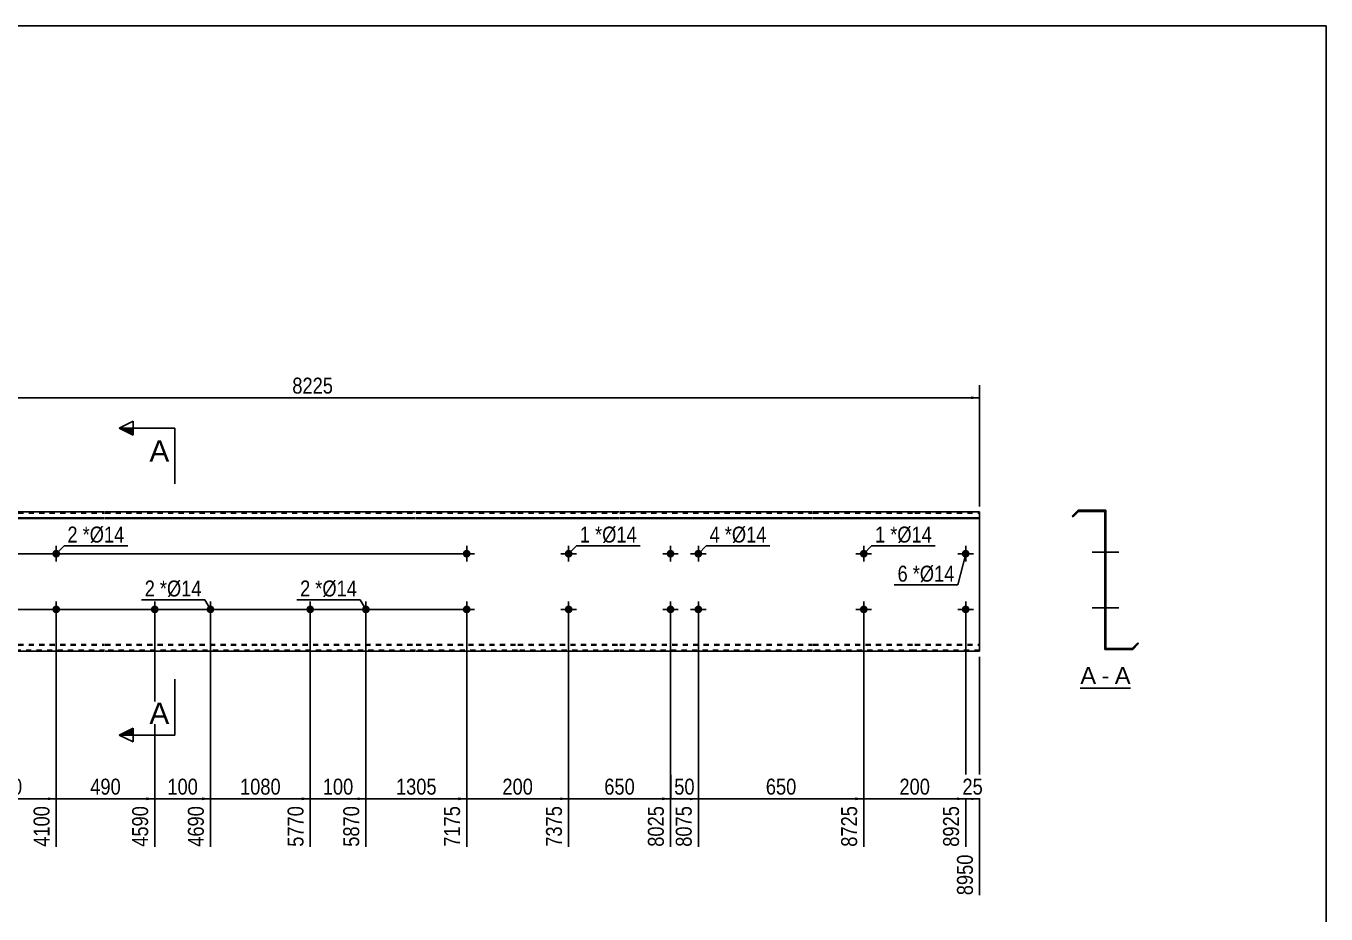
# Model space of a CAD drawing. Header units: millimetres. Extents: x -75 to 327, y -177 to 100.
# Drawn here: x 93.9 to 327.2, y -59.7 to 99.8 of the extents above; entities that cross this region are included whole.
import ezdxf

# ---------------------------------------------------------------- set-up
doc = ezdxf.new("R2010")
doc.units = ezdxf.units.MM
doc.linetypes.add('DXK_LINE_DOT1', pattern=[1.8814, 0.9407, -0.9407])
doc.styles.add('Arial', font='ARIAL.TTF', dxfattribs={"height": 0.2})
doc.styles.add('Arial Narrow', font='ARIALN.TTF', dxfattribs={"height": 0.2})

# ---------------------------------------------------------------- blocks, each defined once
blk = doc.blocks.new('Unknown-628702328-1200')
at = {"color": 5, "linetype": 'Continuous'}
for p, q in [((327.25, 99.75), (-72.75, 99.75)), ((327.25, -177.25), (327.25, 99.75))]:
    blk.add_line(p, q, dxfattribs=at)
blk = doc.blocks.new('Unknown-628702328-12 - 1645')
at = {"color": 7, "linetype": 'Continuous'}
blk.add_line((283.14, -19.15), (292.17, -19.15), dxfattribs=at)
at = {"color": 0, "linetype": 'Continuous'}
blk.add_wipeout([(285.98, -18.4), (285.98, -15.2), (283.14, -15.2), (283.14, -18.4)], dxfattribs=at)
blk.add_wipeout([(288.36, -18.4), (288.36, -15.2), (286.94, -15.2), (286.94, -18.4)], dxfattribs=at)
at = {"color": 96, "linetype": 'Continuous', "style": 'Arial'}
blk.add_text('A', height=3.06, dxfattribs=at).set_placement((283.14, -18.4))
at = {"color": 0, "linetype": 'Continuous'}
blk.add_wipeout([(292.17, -18.4), (292.17, -15.2), (289.32, -15.2), (289.32, -18.4)], dxfattribs=at)
at = {"color": 96, "linetype": 'Continuous', "style": 'Arial'}
for s, p in [('A', (289.32, -18.4)), ('-', (286.94, -18.4))]:
    blk.add_text(s, height=3.06, dxfattribs=at).set_placement(p)
blk = doc.blocks.new('Bolt-628702328-1256 - 1220')
at = {"linetype": 'Continuous'}
for points in [[(144.88, -4.3, -1), (144.88, -5.7, -1)], [(154.88, -4.3, -1), (154.88, -5.7, -1)]]:
    blk.add_hatch(color=3, dxfattribs=at).paths.add_polyline_path(points)
at = {"color": 3, "linetype": 'Continuous'}
for p, q in [((144.88, -6.4), (144.88, -3.6)), ((154.88, -6.4), (154.88, -3.6)), ((143.48, -5), (146.28, -5)), ((153.48, -5), (156.28, -5))]:
    blk.add_line(p, q, dxfattribs=at)
blk = doc.blocks.new('Bolt-628702328-1261 - 1220')
at = {"linetype": 'Continuous'}
for points in [[(116.98, -4.3, -1), (116.98, -5.7, -1)], [(126.98, -4.3, -1), (126.98, -5.7, -1)]]:
    blk.add_hatch(color=3, dxfattribs=at).paths.add_polyline_path(points)
at = {"color": 3, "linetype": 'Continuous'}
for p, q in [((116.98, -6.4), (116.98, -3.6)), ((126.98, -6.4), (126.98, -3.6)), ((115.58, -5), (118.38, -5)), ((125.58, -5), (128.38, -5))]:
    blk.add_line(p, q, dxfattribs=at)
blk = doc.blocks.new('Bolt-628702328-1276 - 1220')
at = {"linetype": 'Continuous'}
for points in [[(99.98, 5, -1), (98.58, 5, -1)], [(99.98, -5, -1), (98.58, -5, -1)]]:
    blk.add_hatch(color=3, dxfattribs=at).paths.add_polyline_path(points)
at = {"color": 3, "linetype": 'Continuous'}
for p, q in [((100.68, 5), (97.88, 5)), ((99.28, 6.4), (99.28, 3.6)), ((99.28, -3.6), (99.28, -6.4)), ((100.68, -5), (97.88, -5))]:
    blk.add_line(p, q, dxfattribs=at)
blk = doc.blocks.new('Bolt-628702328-1345 - 1220')
at = {"linetype": 'Continuous'}
blk.add_hatch(color=3, dxfattribs=at).paths.add_polyline_path([(190.58, 5, -1), (191.98, 5, -1)])
at = {"color": 3, "linetype": 'Continuous'}
for p, q in [((189.88, 5), (192.68, 5)), ((191.28, 3.6), (191.28, 6.4))]:
    blk.add_line(p, q, dxfattribs=at)
blk = doc.blocks.new('Bolt-628702328-1281 - 1220')
at = {"linetype": 'Continuous'}
for points in [[(172.28, 5, -1), (173.68, 5, -1)], [(261.86, 5, -1), (263.26, 5, -1)]]:
    blk.add_hatch(color=3, dxfattribs=at).paths.add_polyline_path(points)
at = {"color": 3, "linetype": 'Continuous'}
for p, q in [((174.38, 5), (171.58, 5)), ((172.98, 3.6), (172.98, 6.4)), ((263.96, 5), (261.16, 5)), ((262.56, 3.6), (262.56, 6.4))]:
    blk.add_line(p, q, dxfattribs=at)
blk = doc.blocks.new('Bolt-628702328-1350 - 1220')
at = {"linetype": 'Continuous'}
blk.add_hatch(color=3, dxfattribs=at).paths.add_polyline_path([(243.57, 5, -1), (244.97, 5, -1)])
at = {"color": 3, "linetype": 'Continuous'}
for p, q in [((242.87, 5), (245.67, 5)), ((244.27, 3.6), (244.27, 6.4))]:
    blk.add_line(p, q, dxfattribs=at)
blk = doc.blocks.new('Bolt-628702328-1286 - 1220')
at = {"linetype": 'Continuous'}
for points in [[(172.28, -5, -1), (173.68, -5, -1)], [(261.86, -5, -1), (263.26, -5, -1)]]:
    blk.add_hatch(color=3, dxfattribs=at).paths.add_polyline_path(points)
at = {"color": 3, "linetype": 'Continuous'}
for p, q in [((172.98, -6.4), (172.98, -3.6)), ((262.56, -6.4), (262.56, -3.6)), ((174.38, -5), (171.58, -5)), ((263.96, -5), (261.16, -5))]:
    blk.add_line(p, q, dxfattribs=at)
blk = doc.blocks.new('Bolt-628702328-1291 - 1220')
at = {"linetype": 'Continuous'}
blk.add_hatch(color=3, dxfattribs=at).paths.add_polyline_path([(243.57, -5, -1), (244.97, -5, -1)])
at = {"color": 3, "linetype": 'Continuous'}
for p, q in [((244.27, -6.4), (244.27, -3.6)), ((245.67, -5), (242.87, -5))]:
    blk.add_line(p, q, dxfattribs=at)
blk = doc.blocks.new('Bolt-628702328-1296 - 1220')
at = {"linetype": 'Continuous'}
blk.add_hatch(color=3, dxfattribs=at).paths.add_polyline_path([(190.58, -5, -1), (191.98, -5, -1)])
at = {"color": 3, "linetype": 'Continuous'}
for p, q in [((191.28, -6.4), (191.28, -3.6)), ((192.68, -5), (189.88, -5))]:
    blk.add_line(p, q, dxfattribs=at)
blk = doc.blocks.new('Bolt-628702328-1324 - 1220')
at = {"linetype": 'Continuous'}
for points in [[(208.87, 5, -1), (210.27, 5, -1)], [(213.87, 5, -1), (215.27, 5, -1)], [(208.87, -5, -1), (210.27, -5, -1)], [(213.87, -5, -1), (215.27, -5, -1)]]:
    blk.add_hatch(color=3, dxfattribs=at).paths.add_polyline_path(points)
at = {"color": 3, "linetype": 'Continuous'}
for p, q in [((208.17, 5), (210.97, 5)), ((209.57, 3.6), (209.57, 6.4)), ((213.17, 5), (215.97, 5)), ((214.57, 3.6), (214.57, 6.4)), ((209.57, -6.4), (209.57, -3.6)), ((214.57, -6.4), (214.57, -3.6)), ((208.17, -5), (210.97, -5)), ((213.17, -5), (215.97, -5))]:
    blk.add_line(p, q, dxfattribs=at)
blk = doc.blocks.new('Part-628702328-1340 - 1220')
at = {"color": 2, "linetype": 'Continuous'}
for p, q in [((107.98, 12.5), (90.58, 12.5)), ((135.88, 12.5), (108.08, 12.5)), ((163.78, 12.5), (135.98, 12.5)), ((182.08, 12.5), (163.88, 12.5)), ((200.37, 12.5), (182.18, 12.5)), ((235.07, 12.5), (200.47, 12.5)), ((253.36, 12.5), (235.17, 12.5)), ((265.06, 12.5), (253.46, 12.5)), ((265.06, -12.5), (265.06, 12.5)), ((90.58, 11.44), (107.98, 11.44)), ((90.58, 11.3), (107.98, 11.3)), ((108.08, 11.44), (135.88, 11.44)), ((108.08, 11.3), (135.88, 11.3)), ((135.98, 11.44), (163.78, 11.44)), ((135.98, 11.3), (163.78, 11.3)), ((163.88, 11.44), (182.08, 11.44)), ((163.88, 11.3), (182.08, 11.3)), ((182.18, 11.44), (200.37, 11.44)), ((182.18, 11.3), (200.37, 11.3)), ((200.47, 11.44), (235.07, 11.44)), ((200.47, 11.3), (235.07, 11.3)), ((235.17, 11.44), (253.36, 11.44)), ((235.17, 11.3), (253.36, 11.3)), ((253.46, 11.44), (265.06, 11.44)), ((253.46, 11.3), (265.06, 11.3)), ((107.98, -12.5), (90.58, -12.5)), ((135.88, -12.5), (108.08, -12.5)), ((163.78, -12.5), (135.98, -12.5)), ((182.08, -12.5), (163.88, -12.5)), ((200.37, -12.5), (182.18, -12.5)), ((235.07, -12.5), (200.47, -12.5)), ((253.36, -12.5), (235.17, -12.5)), ((265.06, -12.5), (253.46, -12.5))]:
    blk.add_line(p, q, dxfattribs=at)
at = {"color": 7, "linetype": 'DXK_LINE_DOT1'}
for p, q in [((90.58, 12.3), (107.98, 12.3)), ((108.08, 12.3), (135.88, 12.3)), ((135.98, 12.3), (163.78, 12.3)), ((163.88, 12.3), (182.08, 12.3)), ((182.18, 12.3), (200.37, 12.3)), ((200.47, 12.3), (235.07, 12.3)), ((235.17, 12.3), (253.36, 12.3)), ((253.46, 12.3), (265.06, 12.3)), ((90.58, -11.3), (107.98, -11.3)), ((90.58, -11.44), (107.98, -11.44)), ((108.08, -11.3), (135.88, -11.3)), ((108.08, -11.44), (135.88, -11.44)), ((135.98, -11.3), (163.78, -11.3)), ((135.98, -11.44), (163.78, -11.44)), ((163.88, -11.3), (182.08, -11.3)), ((163.88, -11.44), (182.08, -11.44)), ((182.18, -11.3), (200.37, -11.3)), ((182.18, -11.44), (200.37, -11.44)), ((200.47, -11.3), (235.07, -11.3)), ((200.47, -11.44), (235.07, -11.44)), ((235.17, -11.3), (253.36, -11.3)), ((235.17, -11.44), (253.36, -11.44)), ((253.46, -11.3), (265.06, -11.3)), ((253.46, -11.44), (265.06, -11.44)), ((107.98, -12.3), (90.58, -12.3)), ((135.88, -12.3), (108.08, -12.3)), ((163.78, -12.3), (135.98, -12.3)), ((182.08, -12.3), (163.88, -12.3)), ((200.37, -12.3), (182.18, -12.3)), ((235.07, -12.3), (200.47, -12.3)), ((253.36, -12.3), (235.17, -12.3)), ((265.06, -12.3), (253.46, -12.3))]:
    blk.add_line(p, q, dxfattribs=at)
blk = doc.blocks.new('Bolt-628702328-1650 - 1645')
at = {"linetype": 'Continuous'}
blk.add_hatch(color=3, dxfattribs=at).paths.add_polyline_path([(287.75, -5.4), (287.75, -4), (287.55, -4), (287.55, -5.4)])
blk.add_hatch(color=3, dxfattribs=at).paths.add_polyline_path([(287.75, -5.4), (287.75, -4), (287.55, -4), (287.55, -5.4)])
at = {"color": 3, "linetype": 'Continuous'}
for p, q in [((287.55, -4), (287.75, -4)), ((287.55, -4), (287.75, -4)), ((286.8, -4.7), (289.55, -4.7)), ((286.8, -4.7), (289.55, -4.7)), ((287.55, -5.4), (287.75, -5.4)), ((287.55, -5.4), (287.75, -5.4))]:
    blk.add_line(p, q, dxfattribs=at)
blk = doc.blocks.new('Bolt-628702328-1658 - 1645')
at = {"linetype": 'Continuous'}
for points in [[(287.55, 6), (287.55, 4.6), (287.75, 4.6), (287.75, 6)], [(287.55, 6), (287.55, 4.6), (287.75, 4.6), (287.75, 6)], [(287.55, -4), (287.55, -5.4), (287.75, -5.4), (287.75, -4)], [(287.55, -4), (287.55, -5.4), (287.75, -5.4), (287.75, -4)]]:
    blk.add_hatch(color=3, dxfattribs=at).paths.add_polyline_path(points)
at = {"color": 3, "linetype": 'Continuous'}
for p, q in [((289.05, 5.3), (285.25, 5.3)), ((289.05, 5.3), (285.25, 5.3)), ((287.75, 6), (287.55, 6)), ((287.75, 6), (287.55, 6)), ((287.75, 4.6), (287.55, 4.6)), ((287.75, 4.6), (287.55, 4.6)), ((287.75, -4), (287.55, -4)), ((287.75, -4), (287.55, -4)), ((289.05, -4.7), (285.25, -4.7)), ((289.05, -4.7), (285.25, -4.7)), ((287.75, -5.4), (287.55, -5.4)), ((287.75, -5.4), (287.55, -5.4))]:
    blk.add_line(p, q, dxfattribs=at)
blk = doc.blocks.new('Bolt-628702328-1649 - 1645')
at = {"linetype": 'Continuous'}
blk.add_hatch(color=3, dxfattribs=at).paths.add_polyline_path([(287.75, -5.4), (287.75, -4), (287.55, -4), (287.55, -5.4)])
blk.add_hatch(color=3, dxfattribs=at).paths.add_polyline_path([(287.75, -5.4), (287.75, -4), (287.55, -4), (287.55, -5.4)])
at = {"color": 3, "linetype": 'Continuous'}
for p, q in [((287.55, -4), (287.75, -4)), ((287.55, -4), (287.75, -4)), ((286.8, -4.7), (289.55, -4.7)), ((286.8, -4.7), (289.55, -4.7)), ((287.55, -5.4), (287.75, -5.4)), ((287.55, -5.4), (287.75, -5.4))]:
    blk.add_line(p, q, dxfattribs=at)
blk = doc.blocks.new('Bolt-628702328-1651 - 1645')
at = {"linetype": 'Continuous'}
blk.add_hatch(color=3, dxfattribs=at).paths.add_polyline_path([(287.75, -5.4), (287.75, -4), (287.55, -4), (287.55, -5.4)])
blk.add_hatch(color=3, dxfattribs=at).paths.add_polyline_path([(287.75, -5.4), (287.75, -4), (287.55, -4), (287.55, -5.4)])
at = {"color": 3, "linetype": 'Continuous'}
for p, q in [((287.55, -4), (287.75, -4)), ((287.55, -4), (287.75, -4)), ((286.8, -4.7), (289.55, -4.7)), ((286.8, -4.7), (289.55, -4.7)), ((287.55, -5.4), (287.75, -5.4)), ((287.55, -5.4), (287.75, -5.4))]:
    blk.add_line(p, q, dxfattribs=at)
blk = doc.blocks.new('Bolt-628702328-1652 - 1645')
at = {"linetype": 'Continuous'}
blk.add_hatch(color=3, dxfattribs=at).paths.add_polyline_path([(287.75, -5.4), (287.75, -4), (287.55, -4), (287.55, -5.4)])
blk.add_hatch(color=3, dxfattribs=at).paths.add_polyline_path([(287.75, -5.4), (287.75, -4), (287.55, -4), (287.55, -5.4)])
at = {"color": 3, "linetype": 'Continuous'}
for p, q in [((287.55, -4), (287.75, -4)), ((287.55, -4), (287.75, -4)), ((286.8, -4.7), (289.55, -4.7)), ((286.8, -4.7), (289.55, -4.7)), ((287.55, -5.4), (287.75, -5.4)), ((287.55, -5.4), (287.75, -5.4))]:
    blk.add_line(p, q, dxfattribs=at)
blk = doc.blocks.new('Bolt-628702328-1653 - 1645')
at = {"linetype": 'Continuous'}
for points in [[(287.75, 4.6), (287.75, 6), (287.55, 6), (287.55, 4.6)], [(287.75, -5.4), (287.75, -4), (287.55, -4), (287.55, -5.4)]]:
    blk.add_hatch(color=3, dxfattribs=at).paths.add_polyline_path(points)
at = {"color": 3, "linetype": 'Continuous'}
for p, q in [((287.75, 5.3), (285.55, 5.3)), ((287.75, 6), (287.55, 6)), ((287.75, 4.6), (287.55, 4.6)), ((287.75, -4), (287.55, -4)), ((287.75, -4.7), (285.55, -4.7)), ((287.75, -5.4), (287.55, -5.4))]:
    blk.add_line(p, q, dxfattribs=at)
blk = doc.blocks.new('Bolt-628702328-1654 - 1645')
at = {"linetype": 'Continuous'}
blk.add_hatch(color=3, dxfattribs=at).paths.add_polyline_path([(287.55, 6), (287.55, 4.6), (287.75, 4.6), (287.75, 6)])
blk.add_hatch(color=3, dxfattribs=at).paths.add_polyline_path([(287.55, 6), (287.55, 4.6), (287.75, 4.6), (287.75, 6)])
at = {"color": 3, "linetype": 'Continuous'}
for p, q in [((286.75, 5.3), (290.05, 5.3)), ((286.75, 5.3), (290.05, 5.3)), ((287.55, 6), (287.75, 6)), ((287.55, 6), (287.75, 6)), ((287.55, 4.6), (287.75, 4.6)), ((287.55, 4.6), (287.75, 4.6))]:
    blk.add_line(p, q, dxfattribs=at)
blk = doc.blocks.new('Bolt-628702328-1655 - 1645')
at = {"linetype": 'Continuous'}
blk.add_hatch(color=3, dxfattribs=at).paths.add_polyline_path([(287.55, -4), (287.55, -5.4), (287.75, -5.4), (287.75, -4)])
blk.add_hatch(color=3, dxfattribs=at).paths.add_polyline_path([(287.55, -4), (287.55, -5.4), (287.75, -5.4), (287.75, -4)])
at = {"color": 3, "linetype": 'Continuous'}
for p, q in [((287.55, -4), (287.75, -4)), ((287.55, -4), (287.75, -4)), ((286.75, -4.7), (290.05, -4.7)), ((286.75, -4.7), (290.05, -4.7)), ((287.55, -5.4), (287.75, -5.4)), ((287.55, -5.4), (287.75, -5.4))]:
    blk.add_line(p, q, dxfattribs=at)
blk = doc.blocks.new('Bolt-628702328-1656 - 1645')
at = {"linetype": 'Continuous'}
blk.add_hatch(color=3, dxfattribs=at).paths.add_polyline_path([(287.55, -4), (287.55, -5.4), (287.75, -5.4), (287.75, -4)])
at = {"color": 3, "linetype": 'Continuous'}
for p, q in [((287.55, -4), (287.75, -4)), ((286.75, -4.7), (290.05, -4.7)), ((287.55, -5.4), (287.75, -5.4))]:
    blk.add_line(p, q, dxfattribs=at)
blk = doc.blocks.new('Bolt-628702328-1657 - 1645')
at = {"linetype": 'Continuous'}
blk.add_hatch(color=3, dxfattribs=at).paths.add_polyline_path([(287.55, -4), (287.55, -5.4), (287.75, -5.4), (287.75, -4)])
at = {"color": 3, "linetype": 'Continuous'}
for p, q in [((287.55, -4), (287.75, -4)), ((286.75, -4.7), (290.05, -4.7)), ((287.55, -5.4), (287.75, -5.4))]:
    blk.add_line(p, q, dxfattribs=at)
blk = doc.blocks.new('Part-628702328-1659 - 1645')
at = {"color": 2, "linetype": 'Continuous'}
for p, q in [((282.75, 12.8), (281.69, 11.74)), ((281.69, 11.74), (281.83, 11.6)), ((282.84, 12.6), (281.83, 11.6)), ((282.75, 12.8), (287.75, 12.8)), ((282.84, 12.6), (287.55, 12.6)), ((287.55, 12.6), (287.55, -12.2)), ((287.75, -12), (287.75, 12.8)), ((292.47, -12), (293.47, -11)), ((292.55, -12.2), (293.61, -11.14)), ((293.61, -11.14), (293.47, -11)), ((292.55, -12.2), (287.55, -12.2)), ((292.47, -12), (287.75, -12))]:
    blk.add_line(p, q, dxfattribs=at)
blk = doc.blocks.new('Bolt-628702328-1660 - 1645')
at = {"linetype": 'Continuous'}
blk.add_hatch(color=3, dxfattribs=at).paths.add_polyline_path([(287.55, 6), (287.55, 4.6), (287.75, 4.6), (287.75, 6)])
at = {"color": 3, "linetype": 'Continuous'}
for p, q in [((288.7, 5.3), (285.4, 5.3)), ((287.75, 6), (287.55, 6)), ((287.75, 4.6), (287.55, 4.6))]:
    blk.add_line(p, q, dxfattribs=at)
blk = doc.blocks.new('Bolt-628702328-1661 - 1645')
at = {"linetype": 'Continuous'}
blk.add_hatch(color=3, dxfattribs=at).paths.add_polyline_path([(287.55, 6), (287.55, 4.6), (287.75, 4.6), (287.75, 6)])
at = {"color": 3, "linetype": 'Continuous'}
for p, q in [((288.7, 5.3), (285.4, 5.3)), ((287.75, 6), (287.55, 6)), ((287.75, 4.6), (287.55, 4.6))]:
    blk.add_line(p, q, dxfattribs=at)
blk = doc.blocks.new('Bolt-628702328-2288 - 1645')
at = {"linetype": 'Continuous'}
for points in [[(287.55, 6), (287.55, 4.6), (287.75, 4.6), (287.75, 6)], [(287.55, 6), (287.55, 4.6), (287.75, 4.6), (287.75, 6)], [(287.55, -4), (287.55, -5.4), (287.75, -5.4), (287.75, -4)], [(287.55, -4), (287.55, -5.4), (287.75, -5.4), (287.75, -4)]]:
    blk.add_hatch(color=3, dxfattribs=at).paths.add_polyline_path(points)
at = {"color": 3, "linetype": 'Continuous'}
for p, q in [((289.05, 5.3), (285.25, 5.3)), ((289.05, 5.3), (285.25, 5.3)), ((287.75, 6), (287.55, 6)), ((287.75, 6), (287.55, 6)), ((287.75, 4.6), (287.55, 4.6)), ((287.75, 4.6), (287.55, 4.6)), ((287.75, -4), (287.55, -4)), ((287.75, -4), (287.55, -4)), ((289.05, -4.7), (285.25, -4.7)), ((289.05, -4.7), (285.25, -4.7)), ((287.75, -5.4), (287.55, -5.4)), ((287.75, -5.4), (287.55, -5.4))]:
    blk.add_line(p, q, dxfattribs=at)
blk = doc.blocks.new('Bolt-628702328-1662 - 1645')
at = {"linetype": 'Continuous'}
blk.add_hatch(color=3, dxfattribs=at).paths.add_polyline_path([(287.75, -5.4), (287.75, -4), (287.55, -4), (287.55, -5.4)])
at = {"color": 3, "linetype": 'Continuous'}
for p, q in [((287.75, -4), (287.55, -4)), ((288.55, -4.7), (287.55, -4.7)), ((287.75, -5.4), (287.55, -5.4))]:
    blk.add_line(p, q, dxfattribs=at)
blk = doc.blocks.new('Bolt-628702328-2289 - 1645')
at = {"linetype": 'Continuous'}
blk.add_hatch(color=3, dxfattribs=at).paths.add_polyline_path([(287.55, 6), (287.55, 4.6), (287.75, 4.6), (287.75, 6)])
at = {"color": 3, "linetype": 'Continuous'}
for p, q in [((288.7, 5.3), (285.4, 5.3)), ((287.75, 6), (287.55, 6)), ((287.75, 4.6), (287.55, 4.6))]:
    blk.add_line(p, q, dxfattribs=at)
blk = doc.blocks.new('Bolt-628702328-2290 - 1645')
at = {"linetype": 'Continuous'}
for points in [[(287.55, 6), (287.55, 4.6), (287.75, 4.6), (287.75, 6)], [(287.55, -4), (287.55, -5.4), (287.75, -5.4), (287.75, -4)]]:
    blk.add_hatch(color=3, dxfattribs=at).paths.add_polyline_path(points)
at = {"color": 3, "linetype": 'Continuous'}
for p, q in [((288.55, 5.3), (285.25, 5.3)), ((287.75, 6), (287.55, 6)), ((287.75, 4.6), (287.55, 4.6)), ((287.75, -4), (287.55, -4)), ((288.55, -4.7), (285.25, -4.7)), ((287.75, -5.4), (287.55, -5.4))]:
    blk.add_line(p, q, dxfattribs=at)
blk = doc.blocks.new('StraightDimension-628702328-2693 - 1220')
at = {"linetype": 'Continuous'}
blk.add_hatch(color=7, dxfattribs=at).paths.add_polyline_path([(263.56, 33.25), (265.06, 33), (263.56, 32.75)])
at = {"color": 7, "linetype": 'Continuous'}
for p, q in [((265.06, 13.5), (265.06, 35.25)), ((25.59, 33), (265.06, 33))]:
    blk.add_line(p, q, dxfattribs=at)
at = {"color": 0}
blk.add_wipeout([(149.58, 33.15), (149.58, 37.35), (141.07, 37.35), (141.07, 33.15)], dxfattribs=at)
at = {"color": 3, "style": 'Arial Narrow'}
blk.add_text('8225', height=2.863, dxfattribs=at).set_placement((141.67, 33.75))
blk = doc.blocks.new('StraightDimension-628702328-2737 - 1220')
at = {"linetype": 'Continuous'}
blk.add_hatch(color=7, dxfattribs=at).paths.add_polyline_path([(213.07, -38.75), (214.57, -39), (213.07, -39.25)])
at = {"color": 7, "linetype": 'Continuous'}
for p, q in [((209.57, -6), (209.57, -47.61)), ((214.57, -6), (214.57, -47.61)), ((209.57, -39), (214.57, -39))]:
    blk.add_line(p, q, dxfattribs=at)
at = {"color": 0}
blk.add_wipeout([(214.5, -38.85), (214.5, -34.65), (209.64, -34.65), (209.64, -38.85)], dxfattribs=at)
at = {"color": 3, "style": 'Arial Narrow'}
blk.add_text('50', height=2.863, dxfattribs=at).set_placement((210.24, -38.25))
at = {"color": 0, "linetype": 'Continuous'}
blk.add_wipeout([(213.97, -39.7), (209.77, -39.7), (209.77, -48.21), (213.97, -48.21)], dxfattribs=at)
at = {"color": 3, "linetype": 'Continuous', "style": 'Arial Narrow'}
blk.add_text('8075', height=2.863, rotation=90.0002, dxfattribs=at).set_placement((213.37, -47.61))
blk = doc.blocks.new('StraightDimension-628702328-2743 - 1220')
at = {"linetype": 'Continuous'}
blk.add_hatch(color=7, dxfattribs=at).paths.add_polyline_path([(125.48, -38.75), (126.98, -39), (125.48, -39.25)])
at = {"color": 7, "linetype": 'Continuous'}
for p, q in [((116.98, -6), (116.98, -47.61)), ((126.98, -6), (126.98, -47.61)), ((116.98, -39), (126.98, -39))]:
    blk.add_line(p, q, dxfattribs=at)
at = {"color": 0}
blk.add_wipeout([(125.33, -38.85), (125.33, -34.65), (118.64, -34.65), (118.64, -38.85)], dxfattribs=at)
at = {"color": 3, "style": 'Arial Narrow'}
blk.add_text('100', height=2.863, dxfattribs=at).set_placement((119.24, -38.25))
at = {"color": 0, "linetype": 'Continuous'}
blk.add_wipeout([(126.38, -39.7), (122.18, -39.7), (122.18, -48.21), (126.38, -48.21)], dxfattribs=at)
at = {"color": 3, "linetype": 'Continuous', "style": 'Arial Narrow'}
blk.add_text('4690', height=2.863, rotation=90.0002, dxfattribs=at).set_placement((125.78, -47.61))
blk = doc.blocks.new('StraightDimension-628702328-2742 - 1220')
at = {"linetype": 'Continuous'}
blk.add_hatch(color=7, dxfattribs=at).paths.add_polyline_path([(143.38, -38.75), (144.88, -39), (143.38, -39.25)])
at = {"color": 7, "linetype": 'Continuous'}
for p, q in [((126.98, -6), (126.98, -47.61)), ((144.88, -6), (144.88, -47.61)), ((126.98, -39), (144.88, -39))]:
    blk.add_line(p, q, dxfattribs=at)
at = {"color": 0}
blk.add_wipeout([(140.19, -38.85), (140.19, -34.65), (131.68, -34.65), (131.68, -38.85)], dxfattribs=at)
at = {"color": 3, "style": 'Arial Narrow'}
blk.add_text('1080', height=2.863, dxfattribs=at).set_placement((132.28, -38.25))
at = {"color": 0, "linetype": 'Continuous'}
blk.add_wipeout([(144.28, -39.7), (140.08, -39.7), (140.08, -48.21), (144.28, -48.21)], dxfattribs=at)
at = {"color": 3, "linetype": 'Continuous', "style": 'Arial Narrow'}
blk.add_text('5770', height=2.863, rotation=90.0002, dxfattribs=at).set_placement((143.68, -47.61))
blk = doc.blocks.new('StraightDimension-628702328-2740 - 1220')
at = {"linetype": 'Continuous'}
blk.add_hatch(color=7, dxfattribs=at).paths.add_polyline_path([(171.48, -38.75), (172.98, -39), (171.48, -39.25)])
at = {"color": 7, "linetype": 'Continuous'}
for p, q in [((154.88, -6), (154.88, -47.61)), ((172.98, -6), (172.98, -47.61)), ((154.88, -39), (172.98, -39))]:
    blk.add_line(p, q, dxfattribs=at)
at = {"color": 0}
blk.add_wipeout([(168.19, -38.85), (168.19, -34.65), (159.68, -34.65), (159.68, -38.85)], dxfattribs=at)
at = {"color": 3, "style": 'Arial Narrow'}
blk.add_text('1305', height=2.863, dxfattribs=at).set_placement((160.28, -38.25))
at = {"color": 0, "linetype": 'Continuous'}
blk.add_wipeout([(172.38, -39.7), (168.18, -39.7), (168.18, -48.21), (172.38, -48.21)], dxfattribs=at)
at = {"color": 3, "linetype": 'Continuous', "style": 'Arial Narrow'}
blk.add_text('7175', height=2.863, rotation=90.0002, dxfattribs=at).set_placement((171.78, -47.61))
blk = doc.blocks.new('StraightDimension-628702328-2744 - 1220')
at = {"linetype": 'Continuous'}
blk.add_hatch(color=7, dxfattribs=at).paths.add_polyline_path([(115.48, -38.75), (116.98, -39), (115.48, -39.25)])
at = {"color": 7, "linetype": 'Continuous'}
for p, q in [((99.28, -6), (99.28, -47.61)), ((116.98, -6), (116.98, -47.61)), ((99.28, -39), (116.98, -39))]:
    blk.add_line(p, q, dxfattribs=at)
at = {"color": 0}
blk.add_wipeout([(111.48, -38.85), (111.48, -34.65), (104.79, -34.65), (104.79, -38.85)], dxfattribs=at)
at = {"color": 3, "style": 'Arial Narrow'}
blk.add_text('490', height=2.863, dxfattribs=at).set_placement((105.39, -38.25))
at = {"color": 0, "linetype": 'Continuous'}
blk.add_wipeout([(116.38, -39.7), (112.18, -39.7), (112.18, -48.21), (116.38, -48.21)], dxfattribs=at)
at = {"color": 3, "linetype": 'Continuous', "style": 'Arial Narrow'}
blk.add_text('4590', height=2.863, rotation=90.0002, dxfattribs=at).set_placement((115.78, -47.61))
blk = doc.blocks.new('StraightDimension-628702328-2735 - 1220')
at = {"linetype": 'Continuous'}
blk.add_hatch(color=7, dxfattribs=at).paths.add_polyline_path([(261.06, -38.75), (262.56, -39), (261.06, -39.25)])
at = {"color": 7, "linetype": 'Continuous'}
for p, q in [((244.27, -6), (244.27, -47.61)), ((262.56, -6), (262.56, -47.61)), ((244.27, -39), (262.56, -39))]:
    blk.add_line(p, q, dxfattribs=at)
at = {"color": 0}
blk.add_wipeout([(256.76, -38.85), (256.76, -34.65), (250.07, -34.65), (250.07, -38.85)], dxfattribs=at)
at = {"color": 3, "style": 'Arial Narrow'}
blk.add_text('200', height=2.863, dxfattribs=at).set_placement((250.67, -38.25))
at = {"color": 0, "linetype": 'Continuous'}
blk.add_wipeout([(261.96, -39.7), (257.76, -39.7), (257.76, -48.21), (261.96, -48.21)], dxfattribs=at)
at = {"color": 3, "linetype": 'Continuous', "style": 'Arial Narrow'}
blk.add_text('8925', height=2.863, rotation=90.0002, dxfattribs=at).set_placement((261.36, -47.61))
blk = doc.blocks.new('StraightDimension-628702328-1387 - 1220')
at = {"linetype": 'Continuous'}
for points in [[(-11.46, -6.5), (-11.21, -5), (-10.96, -6.5)], [(-10.96, -11), (-11.21, -12.5), (-11.46, -11)]]:
    blk.add_hatch(color=7, dxfattribs=at).paths.add_polyline_path(points)
at = {"color": 7, "linetype": 'Continuous'}
for p, q in [((171.98, -5), (-13.46, -5)), ((-11.21, -12.5), (-11.21, -5)), ((6.29, -12.5), (-13.46, -12.5))]:
    blk.add_line(p, q, dxfattribs=at)
at = {"color": 0}
blk.add_wipeout([(-11.36, -6.32), (-15.56, -6.32), (-15.56, -11.18), (-11.36, -11.18)], dxfattribs=at)
at = {"color": 3, "style": 'Arial Narrow'}
blk.add_text('75', height=2.863, rotation=90.0002, dxfattribs=at).set_placement((-11.96, -10.58))
blk = doc.blocks.new('StraightDimension-628702328-2745 - 1220')
at = {"linetype": 'Continuous'}
blk.add_hatch(color=7, dxfattribs=at).paths.add_polyline_path([(97.78, -38.75), (99.28, -39), (97.78, -39.25)])
at = {"color": 7, "linetype": 'Continuous'}
for p, q in [((81.58, -6), (81.58, -47.61)), ((99.28, -6), (99.28, -47.61)), ((81.58, -39), (99.28, -39))]:
    blk.add_line(p, q, dxfattribs=at)
at = {"color": 0}
blk.add_wipeout([(93.78, -38.85), (93.78, -34.65), (87.09, -34.65), (87.09, -38.85)], dxfattribs=at)
at = {"color": 3, "style": 'Arial Narrow'}
blk.add_text('590', height=2.863, dxfattribs=at).set_placement((87.69, -38.25))
at = {"color": 0, "linetype": 'Continuous'}
blk.add_wipeout([(98.68, -39.7), (94.48, -39.7), (94.48, -48.21), (98.68, -48.21)], dxfattribs=at)
at = {"color": 3, "linetype": 'Continuous', "style": 'Arial Narrow'}
blk.add_text('4100', height=2.863, rotation=90.0002, dxfattribs=at).set_placement((98.08, -47.61))
blk = doc.blocks.new('StraightDimension-628702328-2681 - 1220')
at = {"linetype": 'Continuous'}
for points in [[(-30.25, 11), (-30, 12.5), (-29.75, 11)], [(-29.75, 6.5), (-30, 5), (-30.25, 6.5)]]:
    blk.add_hatch(color=7, dxfattribs=at).paths.add_polyline_path(points)
at = {"color": 7, "linetype": 'Continuous'}
for p, q in [((-19.5, 12.5), (-32.25, 12.5)), ((-30, 5), (-30, 12.5)), ((171.98, 5), (-32.25, 5))]:
    blk.add_line(p, q, dxfattribs=at)
at = {"color": 0}
blk.add_wipeout([(-30.15, 11.18), (-34.35, 11.18), (-34.35, 6.32), (-30.15, 6.32)], dxfattribs=at)
at = {"color": 3, "style": 'Arial Narrow'}
blk.add_text('75', height=2.863, rotation=90.0002, dxfattribs=at).set_placement((-30.75, 6.92))
blk = doc.blocks.new('StraightDimension-628702328-2734 - 1220')
at = {"linetype": 'Continuous'}
blk.add_hatch(color=7, dxfattribs=at).paths.add_polyline_path([(263.56, -38.75), (265.06, -39), (263.56, -39.25)])
at = {"color": 7, "linetype": 'Continuous'}
for p, q in [((262.56, -6), (262.56, -47.61)), ((265.06, -13.5), (265.06, -56.31)), ((262.56, -39), (265.06, -39))]:
    blk.add_line(p, q, dxfattribs=at)
at = {"color": 0}
blk.add_wipeout([(266.24, -38.85), (266.24, -34.65), (261.38, -34.65), (261.38, -38.85)], dxfattribs=at)
at = {"color": 0, "linetype": 'Continuous'}
blk.add_wipeout([(264.46, -48.4), (260.26, -48.4), (260.26, -56.91), (264.46, -56.91)], dxfattribs=at)
at = {"color": 3, "style": 'Arial Narrow'}
blk.add_text('25', height=2.863, dxfattribs=at).set_placement((261.98, -38.25))
at = {"color": 3, "linetype": 'Continuous', "style": 'Arial Narrow'}
blk.add_text('8950', height=2.863, rotation=90.0002, dxfattribs=at).set_placement((263.86, -56.31))
blk = doc.blocks.new('StraightDimension-628702328-2736 - 1220')
at = {"linetype": 'Continuous'}
blk.add_hatch(color=7, dxfattribs=at).paths.add_polyline_path([(242.77, -38.75), (244.27, -39), (242.77, -39.25)])
at = {"color": 7, "linetype": 'Continuous'}
for p, q in [((214.57, -6), (214.57, -47.61)), ((244.27, -6), (244.27, -47.61)), ((214.57, -39), (244.27, -39))]:
    blk.add_line(p, q, dxfattribs=at)
at = {"color": 0}
blk.add_wipeout([(232.76, -38.85), (232.76, -34.65), (226.08, -34.65), (226.08, -38.85)], dxfattribs=at)
at = {"color": 0, "linetype": 'Continuous'}
blk.add_wipeout([(243.67, -39.7), (239.47, -39.7), (239.47, -48.21), (243.67, -48.21)], dxfattribs=at)
at = {"color": 3, "style": 'Arial Narrow'}
blk.add_text('650', height=2.863, dxfattribs=at).set_placement((226.68, -38.25))
at = {"color": 3, "linetype": 'Continuous', "style": 'Arial Narrow'}
blk.add_text('8725', height=2.863, rotation=90.0002, dxfattribs=at).set_placement((243.07, -47.61))
blk = doc.blocks.new('StraightDimension-628702328-2738 - 1220')
at = {"linetype": 'Continuous'}
blk.add_hatch(color=7, dxfattribs=at).paths.add_polyline_path([(208.07, -38.75), (209.57, -39), (208.07, -39.25)])
at = {"color": 7, "linetype": 'Continuous'}
for p, q in [((191.28, -6), (191.28, -47.61)), ((209.57, -6), (209.57, -47.61)), ((191.28, -39), (209.57, -39))]:
    blk.add_line(p, q, dxfattribs=at)
at = {"color": 0}
blk.add_wipeout([(203.76, -38.85), (203.76, -34.65), (197.08, -34.65), (197.08, -38.85)], dxfattribs=at)
at = {"color": 3, "style": 'Arial Narrow'}
blk.add_text('650', height=2.863, dxfattribs=at).set_placement((197.68, -38.25))
at = {"color": 0, "linetype": 'Continuous'}
blk.add_wipeout([(208.97, -39.7), (204.77, -39.7), (204.77, -48.21), (208.97, -48.21)], dxfattribs=at)
at = {"color": 3, "linetype": 'Continuous', "style": 'Arial Narrow'}
blk.add_text('8025', height=2.863, rotation=90.0002, dxfattribs=at).set_placement((208.37, -47.61))
blk = doc.blocks.new('StraightDimension-628702328-2739 - 1220')
at = {"linetype": 'Continuous'}
blk.add_hatch(color=7, dxfattribs=at).paths.add_polyline_path([(189.78, -38.75), (191.28, -39), (189.78, -39.25)])
at = {"color": 7, "linetype": 'Continuous'}
for p, q in [((172.98, -6), (172.98, -47.61)), ((191.28, -6), (191.28, -47.61)), ((172.98, -39), (191.28, -39))]:
    blk.add_line(p, q, dxfattribs=at)
at = {"color": 0}
blk.add_wipeout([(185.47, -38.85), (185.47, -34.65), (178.79, -34.65), (178.79, -38.85)], dxfattribs=at)
at = {"color": 3, "style": 'Arial Narrow'}
blk.add_text('200', height=2.863, dxfattribs=at).set_placement((179.39, -38.25))
at = {"color": 0, "linetype": 'Continuous'}
blk.add_wipeout([(190.68, -39.7), (186.48, -39.7), (186.48, -48.21), (190.68, -48.21)], dxfattribs=at)
at = {"color": 3, "linetype": 'Continuous', "style": 'Arial Narrow'}
blk.add_text('7375', height=2.863, rotation=90.0002, dxfattribs=at).set_placement((190.08, -47.61))
blk = doc.blocks.new('StraightDimension-628702328-2741 - 1220')
at = {"linetype": 'Continuous'}
blk.add_hatch(color=7, dxfattribs=at).paths.add_polyline_path([(153.38, -38.75), (154.88, -39), (153.38, -39.25)])
at = {"color": 7, "linetype": 'Continuous'}
for p, q in [((144.88, -6), (144.88, -47.61)), ((154.88, -6), (154.88, -47.61)), ((144.88, -39), (154.88, -39))]:
    blk.add_line(p, q, dxfattribs=at)
at = {"color": 0}
blk.add_wipeout([(153.23, -38.85), (153.23, -34.65), (146.54, -34.65), (146.54, -38.85)], dxfattribs=at)
at = {"color": 3, "style": 'Arial Narrow'}
blk.add_text('100', height=2.863, dxfattribs=at).set_placement((147.14, -38.25))
at = {"color": 0, "linetype": 'Continuous'}
blk.add_wipeout([(154.28, -39.7), (150.08, -39.7), (150.08, -48.21), (154.28, -48.21)], dxfattribs=at)
at = {"color": 3, "linetype": 'Continuous', "style": 'Arial Narrow'}
blk.add_text('5870', height=2.863, rotation=90.0002, dxfattribs=at).set_placement((153.68, -47.61))
blk = doc.blocks.new('Mark-628702328-1251 - 1220')
at = {"color": 0}
blk.add_wipeout([(144.89, -2.67), (144.89, 0.33), (143.07, 0.33), (143.07, -2.67)], dxfattribs=at)
blk.add_wipeout([(144.89, -2.67), (144.89, 0.33), (143.07, 0.33), (143.07, -2.67)], dxfattribs=at)
blk.add_wipeout([(147.07, -2.67), (147.07, 0.33), (145.79, 0.33), (145.79, -2.67)], dxfattribs=at)
blk.add_wipeout([(147.07, -2.67), (147.07, 0.33), (145.79, 0.33), (145.79, -2.67)], dxfattribs=at)
at = {"color": 3, "style": 'Arial Narrow'}
blk.add_text('2', height=2.86, dxfattribs=at).set_placement((143.07, -2.67))
at = {"color": 0}
blk.add_wipeout([(153.28, -2.67), (153.28, 0.33), (147.07, 0.33), (147.07, -2.67)], dxfattribs=at)
blk.add_wipeout([(153.28, -2.67), (153.28, 0.33), (147.07, 0.33), (147.07, -2.67)], dxfattribs=at)
at = {"color": 7, "linetype": 'Continuous'}
for p in [(142.47, -3.27), (154.88, -5)]:
    blk.add_line(p, (153.88, -3.27), dxfattribs=at)
at = {"color": 3, "style": 'Arial Narrow'}
for s, height, p in [('*', 2.86, (145.79, -2.67)), ('Ø14', 2.863, (147.07, -2.67))]:
    blk.add_text(s, height=height, dxfattribs=at).set_placement(p)
blk = doc.blocks.new('Mark-628702328-1257 - 1220')
at = {"color": 0}
blk.add_wipeout([(116.99, -2.67), (116.99, 0.33), (115.17, 0.33), (115.17, -2.67)], dxfattribs=at)
blk.add_wipeout([(116.99, -2.67), (116.99, 0.33), (115.17, 0.33), (115.17, -2.67)], dxfattribs=at)
blk.add_wipeout([(119.17, -2.67), (119.17, 0.33), (117.89, 0.33), (117.89, -2.67)], dxfattribs=at)
blk.add_wipeout([(119.17, -2.67), (119.17, 0.33), (117.89, 0.33), (117.89, -2.67)], dxfattribs=at)
at = {"color": 3, "style": 'Arial Narrow'}
blk.add_text('2', height=2.86, dxfattribs=at).set_placement((115.17, -2.67))
at = {"color": 0}
blk.add_wipeout([(125.38, -2.67), (125.38, 0.33), (119.17, 0.33), (119.17, -2.67)], dxfattribs=at)
blk.add_wipeout([(125.38, -2.67), (125.38, 0.33), (119.17, 0.33), (119.17, -2.67)], dxfattribs=at)
at = {"color": 7, "linetype": 'Continuous'}
for p in [(114.57, -3.27), (126.98, -5)]:
    blk.add_line(p, (125.98, -3.27), dxfattribs=at)
at = {"color": 3, "style": 'Arial Narrow'}
for s, height, p in [('*', 2.86, (117.89, -2.67)), ('Ø14', 2.863, (119.17, -2.67))]:
    blk.add_text(s, height=height, dxfattribs=at).set_placement(p)
blk = doc.blocks.new('Mark-628702328-1320 - 1220')
at = {"color": 0}
blk.add_wipeout([(218.41, 7.01), (218.41, 10.01), (216.58, 10.01), (216.58, 7.01)], dxfattribs=at)
blk.add_wipeout([(218.41, 7.01), (218.41, 10.01), (216.58, 10.01), (216.58, 7.01)], dxfattribs=at)
at = {"color": 7, "linetype": 'Continuous'}
blk.add_line((214.57, 5), (215.98, 6.41), dxfattribs=at)
at = {"color": 0}
blk.add_wipeout([(220.59, 7.01), (220.59, 10.01), (219.31, 10.01), (219.31, 7.01)], dxfattribs=at)
blk.add_wipeout([(220.59, 7.01), (220.59, 10.01), (219.31, 10.01), (219.31, 7.01)], dxfattribs=at)
at = {"color": 3, "style": 'Arial Narrow'}
blk.add_text('4', height=2.86, dxfattribs=at).set_placement((216.58, 7.01))
at = {"color": 0}
blk.add_wipeout([(226.8, 7.01), (226.8, 10.01), (220.59, 10.01), (220.59, 7.01)], dxfattribs=at)
blk.add_wipeout([(226.8, 7.01), (226.8, 10.01), (220.59, 10.01), (220.59, 7.01)], dxfattribs=at)
at = {"color": 7, "linetype": 'Continuous'}
blk.add_line((215.98, 6.41), (227.4, 6.41), dxfattribs=at)
at = {"color": 3, "style": 'Arial Narrow'}
for s, height, p in [('*', 2.86, (219.31, 7.01)), ('Ø14', 2.863, (220.59, 7.01))]:
    blk.add_text(s, height=height, dxfattribs=at).set_placement(p)
blk = doc.blocks.new('Mark-628702328-1272 - 1220')
at = {"color": 0}
blk.add_wipeout([(103.13, 7.01), (103.13, 10.01), (101.3, 10.01), (101.3, 7.01)], dxfattribs=at)
blk.add_wipeout([(103.13, 7.01), (103.13, 10.01), (101.3, 10.01), (101.3, 7.01)], dxfattribs=at)
at = {"color": 7, "linetype": 'Continuous'}
blk.add_line((99.28, 5), (100.7, 6.41), dxfattribs=at)
at = {"color": 0}
blk.add_wipeout([(105.3, 7.01), (105.3, 10.01), (104.03, 10.01), (104.03, 7.01)], dxfattribs=at)
blk.add_wipeout([(105.3, 7.01), (105.3, 10.01), (104.03, 10.01), (104.03, 7.01)], dxfattribs=at)
at = {"color": 3, "style": 'Arial Narrow'}
blk.add_text('2', height=2.86, dxfattribs=at).set_placement((101.3, 7.01))
at = {"color": 0}
blk.add_wipeout([(111.52, 7.01), (111.52, 10.01), (105.3, 10.01), (105.3, 7.01)], dxfattribs=at)
blk.add_wipeout([(111.52, 7.01), (111.52, 10.01), (105.3, 10.01), (105.3, 7.01)], dxfattribs=at)
at = {"color": 7, "linetype": 'Continuous'}
blk.add_line((100.7, 6.41), (112.12, 6.41), dxfattribs=at)
at = {"color": 3, "style": 'Arial Narrow'}
for s, height, p in [('*', 2.86, (104.03, 7.01)), ('Ø14', 2.863, (105.3, 7.01))]:
    blk.add_text(s, height=height, dxfattribs=at).set_placement(p)
blk = doc.blocks.new('SectionMark-628702328-1609 - 1220')
at = {"linetype": 'Continuous'}
for points in [[(113.08, 27.55), (113.08, 26.3), (110.58, 27.55)], [(113.08, -26.3), (113.08, -27.55), (110.58, -27.55)]]:
    blk.add_hatch(color=30, dxfattribs=at).paths.add_polyline_path(points)
at = {"color": 30, "linetype": 'Continuous'}
for p, q in [((110.58, 27.55), (113.08, 28.8)), ((113.08, 26.3), (113.08, 28.8)), ((120.58, 27.55), (110.58, 27.55)), ((110.58, 27.55), (113.08, 26.3)), ((110.58, -27.55), (113.08, -26.3)), ((120.58, -27.55), (110.58, -27.55)), ((113.08, -28.8), (110.58, -27.55)), ((113.08, -26.3), (113.08, -28.8))]:
    blk.add_line(p, q, dxfattribs=at)
at = {"color": 0, "linetype": 'Continuous'}
for points in [[(119.58, 21.55), (119.58, 25.55), (116.02, 25.55), (116.02, 21.55)], [(119.58, -25.55), (119.58, -21.55), (116.02, -21.55), (116.02, -25.55)]]:
    blk.add_wipeout(points, dxfattribs=at)
at = {"color": 30, "linetype": 'Continuous'}
for p, q in [((120.58, 27.55), (120.58, 17.55)), ((120.58, -27.55), (120.58, -17.55))]:
    blk.add_line(p, q, dxfattribs=at)
at = {"color": 96, "linetype": 'Continuous', "style": 'Arial'}
for p in [(116.02, 21.55), (116.02, -25.55)]:
    blk.add_text('A', height=3.82, dxfattribs=at).set_placement(p)
blk = doc.blocks.new('Mark-628702328-1341 - 1220')
at = {"color": 0}
blk.add_wipeout([(195.12, 7.01), (195.12, 10.01), (193.29, 10.01), (193.29, 7.01)], dxfattribs=at)
blk.add_wipeout([(195.12, 7.01), (195.12, 10.01), (193.29, 10.01), (193.29, 7.01)], dxfattribs=at)
at = {"color": 7, "linetype": 'Continuous'}
blk.add_line((191.28, 5), (192.69, 6.41), dxfattribs=at)
at = {"color": 0}
blk.add_wipeout([(197.3, 7.01), (197.3, 10.01), (196.02, 10.01), (196.02, 7.01)], dxfattribs=at)
blk.add_wipeout([(197.3, 7.01), (197.3, 10.01), (196.02, 10.01), (196.02, 7.01)], dxfattribs=at)
at = {"color": 3, "style": 'Arial Narrow'}
blk.add_text('1', height=2.86, dxfattribs=at).set_placement((193.29, 7.01))
at = {"color": 0}
blk.add_wipeout([(203.51, 7.01), (203.51, 10.01), (197.3, 10.01), (197.3, 7.01)], dxfattribs=at)
blk.add_wipeout([(203.51, 7.01), (203.51, 10.01), (197.3, 10.01), (197.3, 7.01)], dxfattribs=at)
at = {"color": 7, "linetype": 'Continuous'}
blk.add_line((192.69, 6.41), (204.11, 6.41), dxfattribs=at)
at = {"color": 3, "style": 'Arial Narrow'}
for s, height, p in [('*', 2.86, (196.02, 7.01)), ('Ø14', 2.863, (197.3, 7.01))]:
    blk.add_text(s, height=height, dxfattribs=at).set_placement(p)
blk = doc.blocks.new('Mark-628702328-1346 - 1220')
at = {"color": 0}
blk.add_wipeout([(248.11, 7.01), (248.11, 10.01), (246.28, 10.01), (246.28, 7.01)], dxfattribs=at)
blk.add_wipeout([(248.11, 7.01), (248.11, 10.01), (246.28, 10.01), (246.28, 7.01)], dxfattribs=at)
at = {"color": 7, "linetype": 'Continuous'}
blk.add_line((244.27, 5), (245.68, 6.41), dxfattribs=at)
at = {"color": 0}
blk.add_wipeout([(250.29, 7.01), (250.29, 10.01), (249.01, 10.01), (249.01, 7.01)], dxfattribs=at)
blk.add_wipeout([(250.29, 7.01), (250.29, 10.01), (249.01, 10.01), (249.01, 7.01)], dxfattribs=at)
at = {"color": 3, "style": 'Arial Narrow'}
blk.add_text('1', height=2.86, dxfattribs=at).set_placement((246.28, 7.01))
at = {"color": 0}
blk.add_wipeout([(256.5, 7.01), (256.5, 10.01), (250.29, 10.01), (250.29, 7.01)], dxfattribs=at)
blk.add_wipeout([(256.5, 7.01), (256.5, 10.01), (250.29, 10.01), (250.29, 7.01)], dxfattribs=at)
at = {"color": 7, "linetype": 'Continuous'}
blk.add_line((245.68, 6.41), (257.1, 6.41), dxfattribs=at)
at = {"color": 3, "style": 'Arial Narrow'}
for s, height, p in [('*', 2.86, (249.01, 7.01)), ('Ø14', 2.863, (250.29, 7.01))]:
    blk.add_text(s, height=height, dxfattribs=at).set_placement(p)
blk = doc.blocks.new('MarkSet-628702328-1634 - 1220')
at = {"color": 0}
blk.add_wipeout([(252.16, -0.01), (252.16, 2.99), (250.33, 2.99), (250.33, -0.01)], dxfattribs=at)
blk.add_wipeout([(252.16, -0.01), (252.16, 2.99), (250.33, 2.99), (250.33, -0.01)], dxfattribs=at)
blk.add_wipeout([(254.33, -0.01), (254.33, 2.99), (253.06, 2.99), (253.06, -0.01)], dxfattribs=at)
blk.add_wipeout([(254.33, -0.01), (254.33, 2.99), (253.06, 2.99), (253.06, -0.01)], dxfattribs=at)
at = {"color": 3, "style": 'Arial Narrow'}
blk.add_text('6', height=2.86, dxfattribs=at).set_placement((250.33, -0.01))
at = {"color": 0}
blk.add_wipeout([(260.55, -0.01), (260.55, 2.99), (254.33, 2.99), (254.33, -0.01)], dxfattribs=at)
blk.add_wipeout([(260.55, -0.01), (260.55, 2.99), (254.33, 2.99), (254.33, -0.01)], dxfattribs=at)
at = {"color": 7, "linetype": 'Continuous'}
for p in [(262.56, 5), (249.73, -0.61)]:
    blk.add_line(p, (261.15, -0.61), dxfattribs=at)
at = {"color": 3, "style": 'Arial Narrow'}
for s, height, p in [('*', 2.86, (253.06, -0.01)), ('Ø14', 2.863, (254.33, -0.01))]:
    blk.add_text(s, height=height, dxfattribs=at).set_placement(p)

msp = doc.modelspace()

# ---------------------------------------------------------------- block references
for name in ['Unknown-628702328-1200', 'Part-628702328-1340 - 1220', 'Part-628702328-1659 - 1645', 'Bolt-628702328-1276 - 1220', 'Bolt-628702328-1281 - 1220', 'Bolt-628702328-1345 - 1220', 'Bolt-628702328-1324 - 1220', 'Bolt-628702328-1350 - 1220', 'Bolt-628702328-1658 - 1645', 'Bolt-628702328-2288 - 1645', 'Bolt-628702328-2290 - 1645', 'Bolt-628702328-1660 - 1645', 'Bolt-628702328-1661 - 1645', 'Bolt-628702328-2289 - 1645', 'Bolt-628702328-1653 - 1645', 'Bolt-628702328-1654 - 1645', 'Bolt-628702328-1261 - 1220', 'Bolt-628702328-1256 - 1220', 'Bolt-628702328-1286 - 1220', 'Bolt-628702328-1296 - 1220', 'Bolt-628702328-1291 - 1220', 'Bolt-628702328-1655 - 1645', 'Bolt-628702328-1656 - 1645', 'Bolt-628702328-1657 - 1645', 'Bolt-628702328-1650 - 1645', 'Bolt-628702328-1649 - 1645', 'Bolt-628702328-1651 - 1645', 'Bolt-628702328-1652 - 1645', 'Bolt-628702328-1662 - 1645']:
    msp.add_blockref(name, (0, 0))

# ---------------------------------------------------------------- next in the draw order: block references
for name in ['StraightDimension-628702328-2693 - 1220', 'StraightDimension-628702328-2743 - 1220', 'StraightDimension-628702328-2740 - 1220', 'StraightDimension-628702328-2737 - 1220', 'StraightDimension-628702328-2735 - 1220', 'Unknown-628702328-12 - 1645']:
    msp.add_blockref(name, (0, 0))

# ---------------------------------------------------------------- next in the draw order: block references
for name in ['StraightDimension-628702328-2681 - 1220', 'Mark-628702328-1341 - 1220', 'Mark-628702328-1320 - 1220', 'Mark-628702328-1346 - 1220', 'StraightDimension-628702328-2744 - 1220', 'StraightDimension-628702328-2742 - 1220', 'StraightDimension-628702328-2738 - 1220', 'StraightDimension-628702328-2736 - 1220', 'StraightDimension-628702328-2734 - 1220']:
    msp.add_blockref(name, (0, 0))

# ---------------------------------------------------------------- next in the draw order: block references
for name in ['Mark-628702328-1272 - 1220', 'MarkSet-628702328-1634 - 1220', 'StraightDimension-628702328-1387 - 1220']:
    msp.add_blockref(name, (0, 0))

# ---------------------------------------------------------------- next in the draw order: block references
for name in ['Mark-628702328-1257 - 1220', 'StraightDimension-628702328-2745 - 1220', 'StraightDimension-628702328-2741 - 1220', 'StraightDimension-628702328-2739 - 1220']:
    msp.add_blockref(name, (0, 0))

# ---------------------------------------------------------------- next in the draw order: block references
for name in ['SectionMark-628702328-1609 - 1220', 'Mark-628702328-1251 - 1220']:
    msp.add_blockref(name, (0, 0))

doc.saveas('drawing.dxf')
